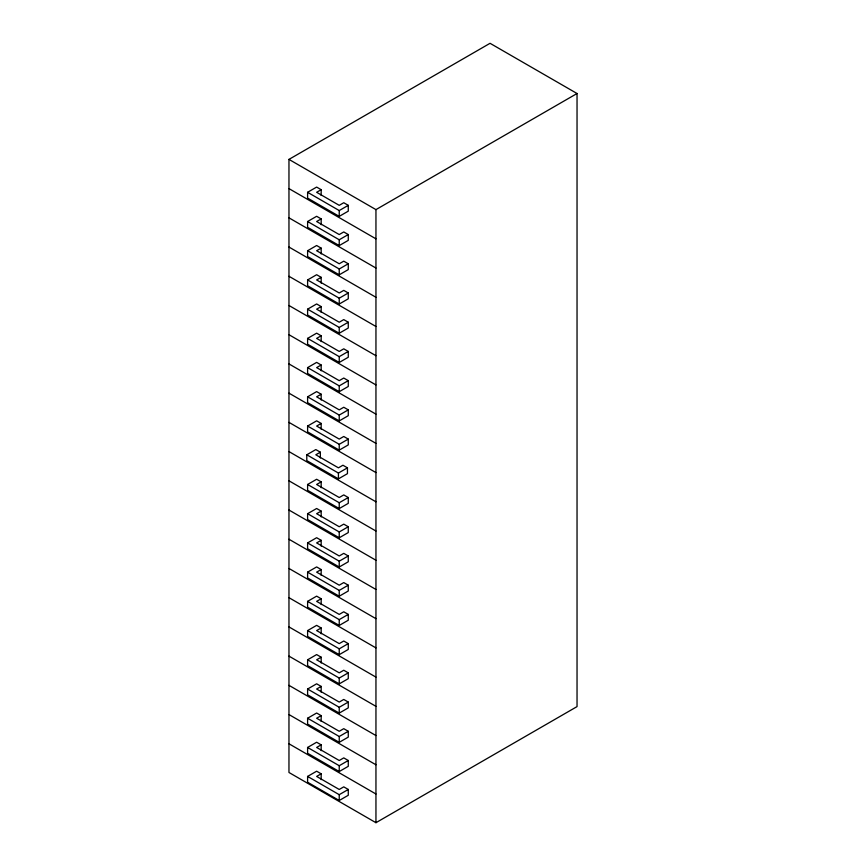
<?xml version="1.0" encoding="UTF-8"?>
<svg xmlns="http://www.w3.org/2000/svg" width="866" height="866" viewBox="0 0 866 866"><rect width="100%" height="100%" fill="white"/><g stroke="black" fill="none" stroke-linecap="round" stroke-linejoin="round"><path stroke-width="1.3" d="M288.963 159.398L490.048 43.3L577.037 93.517L577.037 706.602L375.952 822.7L288.963 772.483L288.963 159.398L375.952 209.615L577.037 93.517M321.167 189.686L316.642 192.295L339.234 205.339L343.759 202.731L348.273 205.339L348.273 211.152L339.234 216.37L307.603 198.108L307.603 192.295L316.642 187.078L321.167 189.686L321.167 195.499M321.167 218.903L316.642 221.512L339.234 234.556L343.759 231.947L348.273 234.556L348.273 240.369L339.234 245.587L307.603 227.325L307.603 221.512L316.642 216.294L321.167 218.903L321.167 224.716M307.603 192.295L339.234 210.557L348.273 205.339M321.167 248.12L316.642 250.729L339.234 263.773L343.759 261.164L348.273 263.773L348.273 269.597L339.234 274.814L307.603 256.553L307.603 250.729L316.642 245.511L321.167 248.12L321.167 253.944M307.603 221.512L339.234 239.774L348.273 234.556M321.167 277.337L316.642 279.945L339.234 292.989L343.759 290.381L348.273 292.989L348.273 298.813L339.234 304.031L307.603 285.769L307.603 279.945L316.642 274.728L321.167 277.337L321.167 283.16M307.603 250.729L339.234 268.99L348.273 263.773M321.167 306.564L316.642 309.173L339.234 322.217L343.759 319.608L348.273 322.217L348.273 328.03L339.234 333.248L307.603 314.986L307.603 309.173L316.642 303.955L321.167 306.564L321.167 312.377M307.603 279.945L339.234 298.207L348.273 292.989M321.167 335.781L316.642 338.39L339.234 351.434L343.759 348.825L348.273 351.434L348.273 357.247L339.234 362.464L307.603 344.203L307.603 338.39L316.642 333.172L321.167 335.781L321.167 341.594M307.603 309.173L339.234 327.435L348.273 322.217M321.167 364.997L316.642 367.606L339.234 380.65L343.759 378.041L348.273 380.65L348.273 386.474L339.234 391.692L307.603 373.43L307.603 367.606L316.642 362.389L321.167 364.997L321.167 370.821M307.603 338.39L339.234 356.651L348.273 351.434M321.167 394.214L316.642 396.823L339.234 409.867L343.759 407.258L348.273 409.867L348.273 415.691L339.234 420.908L307.603 402.647L307.603 396.823L316.642 391.605L321.167 394.214L321.167 400.038M307.603 367.606L339.234 385.868L348.273 380.65M321.167 423.442L316.642 426.05L339.234 439.094L343.759 436.486L348.273 439.094L348.273 444.908L339.234 450.125L307.603 431.863L307.603 426.05L316.642 420.833L321.167 423.442L321.167 429.255M307.603 396.823L339.234 415.085L348.273 409.867M320.344 452.182L315.819 454.791L338.422 467.835L342.936 465.226L347.45 467.835L347.45 473.659L338.422 478.876L306.791 460.615L306.791 454.791L315.819 449.573L320.344 452.182L320.344 458.006M307.603 426.05L339.234 444.312L348.273 439.094M321.167 481.875L316.642 484.484L339.234 497.528L343.759 494.919L348.273 497.528L348.273 503.352L339.234 508.569L307.603 490.308L307.603 484.484L316.642 479.266L321.167 481.875L321.167 487.699M306.791 454.791L338.422 473.053L347.45 467.835M321.167 511.092L316.642 513.7L339.234 526.745L343.759 524.136L348.273 526.745L348.273 532.568L339.234 537.786L307.603 519.524L307.603 513.7L316.642 508.483L321.167 511.092L321.167 516.915M307.603 484.484L339.234 502.745L348.273 497.528M321.167 540.319L316.642 542.928L339.234 555.972L343.759 553.363L348.273 555.972L348.273 561.785L339.234 567.003L307.603 548.741L307.603 542.928L316.642 537.71L321.167 540.319L321.167 546.132M307.603 513.7L339.234 531.962L348.273 526.745M321.167 569.536L316.642 572.145L339.234 585.189L343.759 582.58L348.273 585.189L348.273 591.002L339.234 596.219L307.603 577.958L307.603 572.145L316.642 566.927L321.167 569.536L321.167 575.349M307.603 542.928L339.234 561.19L348.273 555.972M321.167 598.752L316.642 601.361L339.234 614.405L343.759 611.797L348.273 614.405L348.273 620.229L339.234 625.447L307.603 607.185L307.603 601.361L316.642 596.144L321.167 598.752L321.167 604.576M307.603 572.145L339.234 590.406L348.273 585.189M321.167 627.969L316.642 630.578L339.234 643.622L343.759 641.013L348.273 643.622L348.273 649.446L339.234 654.664L307.603 636.402L307.603 630.578L316.642 625.36L321.167 627.969L321.167 633.793M307.603 601.361L339.234 619.623L348.273 614.405M321.167 657.197L316.642 659.805L339.234 672.85L343.759 670.241L348.273 672.85L348.273 678.663L339.234 683.88L307.603 665.618L307.603 659.805L316.642 654.588L321.167 657.197L321.167 663.01M307.603 630.578L339.234 648.84L348.273 643.622M321.167 686.413L316.642 689.022L339.234 702.066L343.759 699.457L348.273 702.066L348.273 707.879L339.234 713.097L307.603 694.835L307.603 689.022L316.642 683.804L321.167 686.413L321.167 692.226M307.603 659.805L339.234 678.067L348.273 672.85M321.167 715.63L316.642 718.239L339.234 731.283L343.759 728.674L348.273 731.283L348.273 737.107L339.234 742.324L307.603 724.063L307.603 718.239L316.642 713.021L321.167 715.63L321.167 721.454M307.603 689.022L339.234 707.284L348.273 702.066M321.167 744.847L316.642 747.455L339.234 760.5L343.759 757.891L348.273 760.5L348.273 766.323L339.234 771.541L307.603 753.279L307.603 747.455L316.642 742.238L321.167 744.847L321.167 750.67M307.603 718.239L339.234 736.501L348.273 731.283M321.167 773.814L316.642 776.423L339.234 789.467L343.759 786.858L348.273 789.467L348.273 795.28L339.234 800.498L307.603 782.236L307.603 776.423L316.642 771.205L321.167 773.814L321.167 779.627M307.603 747.455L339.234 765.717L348.273 760.5M307.603 776.423L339.234 794.685L348.273 789.467M288.963 188.615L375.952 238.832M288.963 217.831L375.952 268.049M288.963 247.048L375.952 297.276M288.963 276.276L375.952 326.493M288.963 305.492L375.952 355.71M288.963 334.709L375.952 384.926M288.963 363.926L375.952 414.154M288.963 393.153L375.952 443.37M288.963 422.37L375.952 472.587M288.963 451.587L375.952 501.804M288.963 480.803L375.952 531.031M288.963 510.031L375.952 560.248M288.963 539.247L375.952 589.465M288.963 568.464L375.952 618.681M288.963 597.681L375.952 647.909M288.963 626.908L375.952 677.125M288.963 656.125L375.952 706.342M288.963 685.342L375.952 735.559M288.963 714.558L375.952 764.786M288.963 743.786L375.952 794.003M375.952 209.615L375.952 822.7M339.234 210.557L339.234 216.37M339.234 239.774L339.234 245.587M339.234 268.99L339.234 274.814M339.234 298.207L339.234 304.031M339.234 327.435L339.234 333.248M339.234 356.651L339.234 362.464M339.234 385.868L339.234 391.692M339.234 415.085L339.234 420.908M339.234 444.312L339.234 450.125M339.234 502.745L339.234 508.569M339.234 531.962L339.234 537.786M339.234 561.19L339.234 567.003M339.234 590.406L339.234 596.219M339.234 619.623L339.234 625.447M339.234 648.84L339.234 654.664M339.234 678.067L339.234 683.88M339.234 707.284L339.234 713.097M339.234 736.501L339.234 742.324M339.234 765.717L339.234 771.541M339.234 794.685L339.234 800.498M338.422 473.053L338.422 478.876"/></g></svg>
